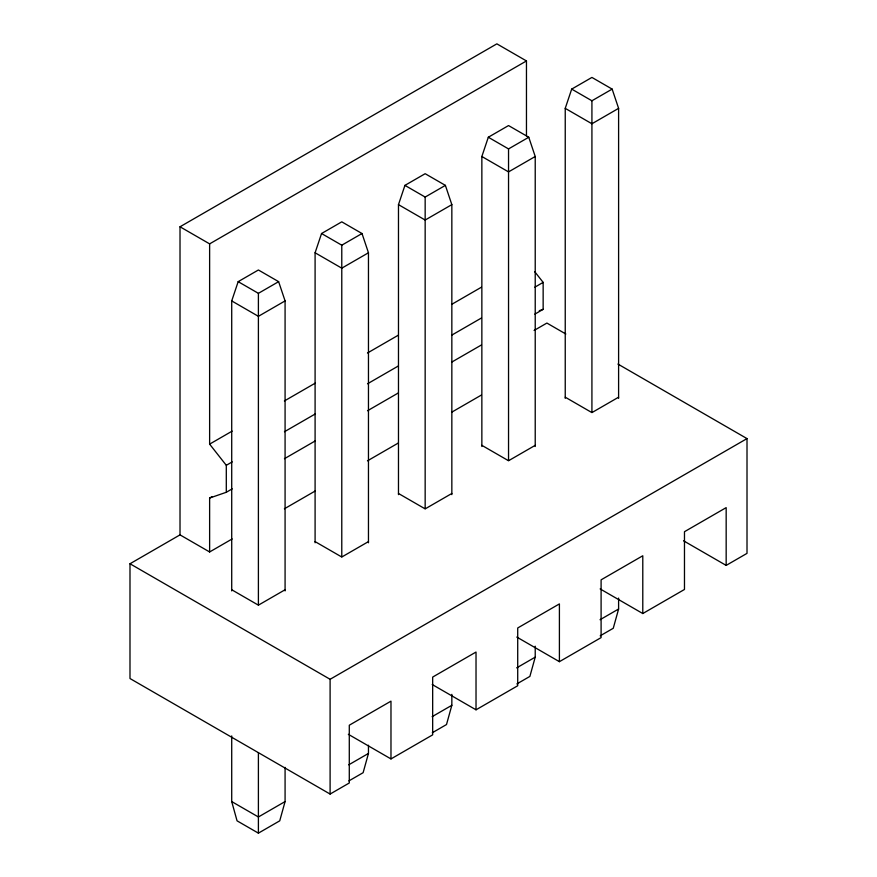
<?xml version="1.0" encoding="UTF-8"?>
<svg xmlns="http://www.w3.org/2000/svg" width="877" height="877" viewBox="0 0 877 877"><rect width="100%" height="100%" fill="white"/><g stroke="black" fill="none" stroke-linecap="round" stroke-linejoin="round"><path stroke-width="1.32" d="M285.08 767.375L285.08 801.567L279.741 820.828L258.397 833.15L237.053 820.828L231.714 801.567L231.714 735.913M368.461 745.22L368.461 753.431L363.122 772.692L348.893 780.903M451.841 694.354L451.841 705.294L446.503 724.545L432.273 732.766M535.222 646.206L535.222 657.147L529.883 676.408L516.838 683.939M618.603 598.07L618.603 609.011L613.264 628.272L600.219 635.803M231.714 590.912L231.714 300.91L238.171 281.66L258.397 269.984L278.623 281.66L285.08 300.91L285.08 590.912M315.095 542.775L315.095 252.773L321.552 233.523L341.778 221.837L362.004 233.523L368.461 252.773L368.461 542.775M398.476 494.628L398.476 204.637L404.933 185.376L425.159 173.701L445.384 185.376L451.841 204.637L451.841 494.628M481.857 446.492L481.857 156.501L488.314 137.24L508.539 125.564L528.765 137.24L535.222 156.501L535.222 446.492M565.237 398.355L565.237 108.353L571.694 89.103L591.92 77.428L612.146 89.103L618.603 108.353L618.603 398.355M617.945 364.076L747.007 438.599L747.007 553.365L726.167 565.402L726.167 507.63L684.477 531.703L684.477 589.465L642.786 613.538L642.786 555.766L601.096 579.84L601.096 637.612L559.405 661.675L559.405 603.913L517.715 627.976L517.715 685.748L476.025 709.811L476.025 652.049L432.668 677.077L432.668 734.849L390.978 758.923L390.978 701.151L349.287 725.224L349.287 782.986L330.103 794.058L129.993 678.524L129.993 563.758L180.015 534.871L180.015 226.781L496.864 43.85L526.463 60.941L526.463 135.869M180.015 226.781L209.625 243.872L526.463 60.941M238.171 281.66L258.397 293.335L278.623 281.66M321.552 233.523L341.778 245.198L362.004 233.523M404.933 185.376L425.159 197.062L445.384 185.376M488.314 137.24L508.539 148.915L528.765 137.24M571.694 89.103L591.92 100.778L612.146 89.103M285.08 300.91L258.397 316.323L231.714 300.91M368.461 252.773L341.778 268.176L315.095 252.773M451.841 204.637L425.159 220.039L398.476 204.637M535.222 156.501L508.539 171.903L481.857 156.501M618.603 108.353L591.92 123.767L565.237 108.353M232.164 538.949L209.625 551.962L209.625 498.048L226.299 492.271L226.299 465.314L209.625 444.135L232.164 431.111M284.378 400.964L315.238 383.15M367.452 353.014L398.301 335.2M451.71 304.363L481.374 287.239M226.299 465.314L232.23 461.883M284.444 431.736L315.303 413.933M367.518 383.786L398.366 365.972M451.765 335.135L481.44 318.011M534.838 287.185L543.148 282.383L534.806 271.793M209.625 498.048L211.993 496.678M226.299 492.271L232.23 488.851M284.444 458.704L315.303 440.89M367.518 410.743L398.366 392.929M451.765 362.091L481.44 344.968M534.838 314.141L543.148 309.34L543.148 282.383M534.093 330.454L546.897 323.065L565.84 334.005M284.378 508.803L315.238 490.988M367.452 460.842L398.301 443.028M451.71 412.201L481.374 395.067M285.08 589.75L258.397 605.163L231.714 589.75M368.461 541.613L341.778 557.016L315.095 541.613M451.841 493.477L425.159 508.879L398.476 493.477M535.222 445.341L508.539 460.743L481.857 445.341M618.603 397.193L591.92 412.607L565.237 397.193M129.993 563.758L330.103 679.291L747.007 438.599M285.08 801.567L258.397 816.98L231.714 801.567M348.739 764.821L368.461 753.431M432.12 716.673L451.841 705.294M516.663 667.868L535.222 657.147M600.043 619.732L618.603 609.011M539.289 310.677L543.148 309.34M683.534 540.791L726.167 565.402M600.153 588.927L642.786 613.538M516.772 637.064L559.405 661.675M180.015 534.871L209.625 551.962M432.208 684.52L476.025 709.811M348.344 734.312L390.978 758.923M591.92 100.778L591.92 412.387M508.539 148.915L508.539 460.535M425.159 197.062L425.159 508.671M341.778 245.198L341.778 556.807M330.103 679.291L330.103 794.058M258.397 293.335L258.397 604.944M258.397 752.685L258.397 833.15M209.625 243.872L209.625 444.135"/></g></svg>
